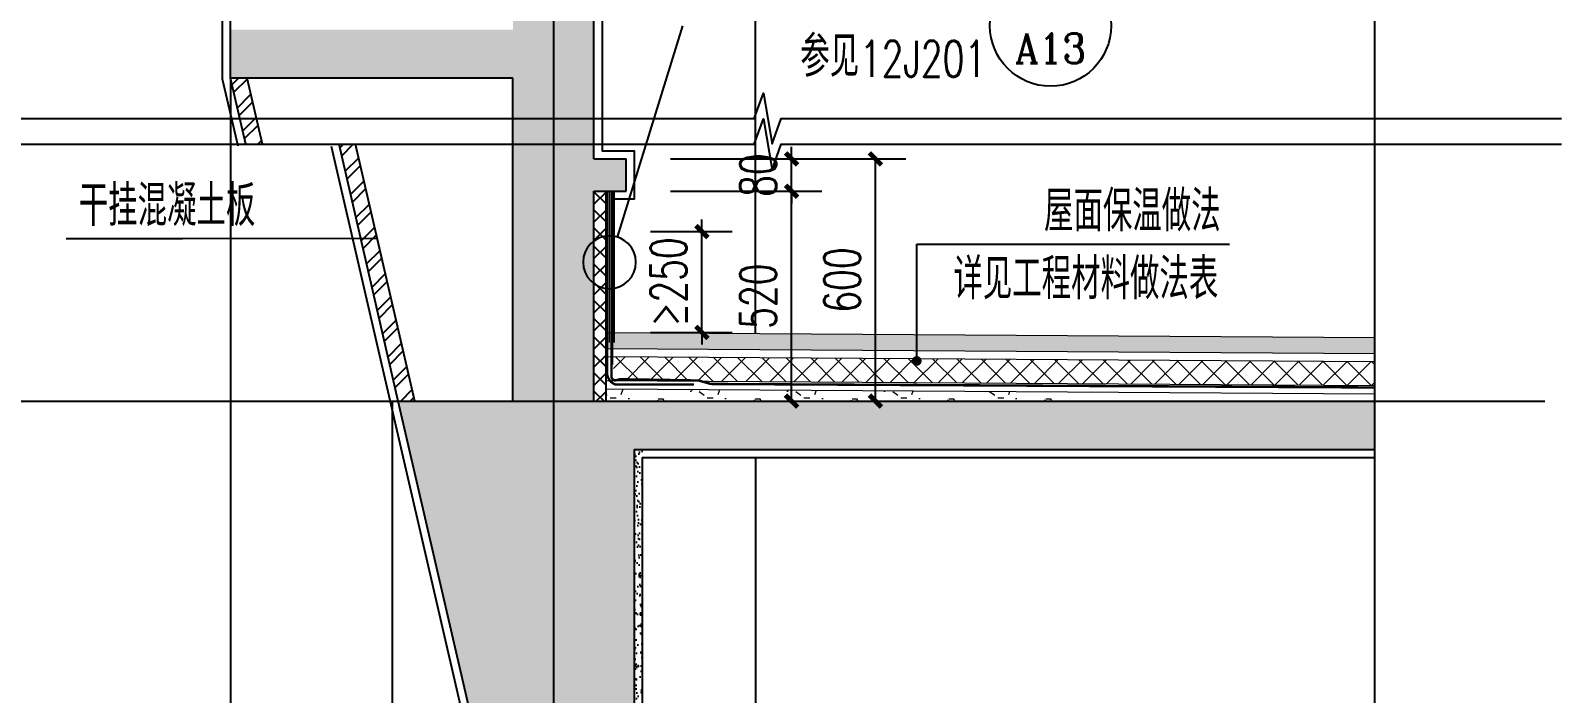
# Model space of a CAD drawing. Extents: x 1738711 to 2346805, y 1189731 to 2516152.
# Drawn here: x 1909653 to 1913445, y 1237670 to 1239312 of the extents above; entities that cross this region are included whole.
import ezdxf
from ezdxf.enums import TextEntityAlignment as Align

# ---------------------------------------------------------------- set-up
doc = ezdxf.new("R2010")
doc.units = 0
doc.header["$LTSCALE"] = 1000
doc.header["$MEASUREMENT"] = 0
doc.linetypes.add('S & C -P1$0$DASHED', pattern=[0.75, 0.5, -0.25])
for name, color, linetype in [('DIM_IDEN', 3, 'Continuous'), ('DIM_LEAD', 3, 'Continuous'), ('DIM_SYMB', 3, 'Continuous'), ('DOTE', 1, 'Continuous'), ('PUB_DIM', 3, 'Continuous'), ('PUB_HATCH', 8, 'Continuous'), ('PUB_TEXT', 7, 'Continuous'), ('WALL', 40, 'Continuous'), ('切线', 35, 'Continuous'), ('看线', 8, 'Continuous')]:
    doc.layers.add(name, color=color, linetype=linetype)
for name, color, linetype, lineweight in [('可见细线', 142, 'Continuous', 9), ('填充', 252, 'Continuous', 5), ('细线', 8, 'Continuous', 5)]:
    doc.layers.add(name, color=color, linetype=linetype, lineweight=lineweight)
doc.styles.add('_TCH_DIM', font='SIMPLEX', dxfattribs={"bigfont": 'GBCBIG'})
doc.styles.add('_TCH_DIM_T3', font='SIMPLEX', dxfattribs={"width": 0.7058823529411765, "bigfont": 'GBCBIG'})
doc.styles.add('_TCH_LABEL', font='COMPLEX', dxfattribs={"bigfont": 'GBCBIG'})
doc.dimstyles.new('_TCH_ARCH&&30', dxfattribs={"dimtxt": 89.25, "dimasz": 30, "dimexe": 75, "dimexo": 90, "dimgap": 37.87500000000001, "dimtad": 1, "dimdec": 0, "dimzin": 0, "dimdsep": 46, "dimtxsty": '_TCH_DIM_T3', "dimblk": 'ARCHTICK', "dimcen": 0.09, "dimclrt": 7, "dimazin": 2, "dimtfac": 1, "dimtdec": 0, "dimtix": 1, "dimtmove": 2, "dimatfit": 3, "dimfxl": 20, "dimtolj": 1, "dimtzin": 0, "dimarcsym": 0})
pattern_1 = [(45, (0, 0), (-35.35533905932737, 35.35533905932738), []), (45, (23.570226, 0), (-35.35533905932737, 35.35533905932738), [])]

# ---------------------------------------------------------------- blocks, each defined once
blk = doc.blocks.new('_ArchTick')
at = {"color": 0, "linetype": 'ByBlock', "const_width": 0.4}
blk.add_lwpolyline([(-0.5, -0.5), (0.5, 0.5)], dxfattribs=at)
blk = doc.blocks.new('*D476')
at = {"layer": 'Defpoints', "color": 0, "transparency": 16777216}
for p in [(1911098.843950817, 1238814.567102489), (1911316.343954541, 1238814.567102489), (1911098.843950817, 1238564.567102489)]:
    blk.add_point(p, dxfattribs=at)
at = {"layer": 'PUB_DIM', "color": 0, "lineweight": -2, "transparency": 16777216}
for p, q in [((1911188.843950817, 1238814.567102489), (1911391.343954541, 1238814.567102489)), ((1911316.343954541, 1238814.567102489), (1911316.343954541, 1238844.567102489)), ((1911316.343954541, 1238564.567102489), (1911316.343954541, 1238814.567102489)), ((1911188.843950817, 1238564.567102489), (1911391.343954541, 1238564.567102489)), ((1911316.343954541, 1238564.567102489), (1911316.343954541, 1238534.567102489))]:
    blk.add_line(p, q, dxfattribs=at)
at = {"layer": 'PUB_DIM', "color": 0, "lineweight": -2, "transparency": 16777216, "xscale": 30, "yscale": 30, "zscale": 30}
for p, rotation in [((1911316.343954541, 1238814.567102489), 270), ((1911316.343954541, 1238564.567102489), 90)]:
    blk.add_blockref('_ArchTick', p, dxfattribs=dict(at, rotation=rotation))
at = {"layer": 'PUB_DIM', "color": 7, "transparency": 16777216, "insert": (1911233.843954541, 1238689.567102489), "char_height": 89.25, "attachment_point": 5, "rotation": 90, "style": '_TCH_DIM_T3'}
blk.add_mtext('\\A1;≥250', dxfattribs=at)
blk = doc.blocks.new('*D477')
at = {"layer": 'Defpoints', "color": 0, "transparency": 16777216}
for p in [(1911420.133828758, 1238994.3869192), (1911746.086242189, 1238994.3869192), (1911420.133828764, 1238394.3869192)]:
    blk.add_point(p, dxfattribs=at)
at = {"layer": 'PUB_DIM', "color": 0, "lineweight": -2, "transparency": 16777216}
for p, q in [((1911510.133828758, 1238994.3869192), (1911821.086242189, 1238994.3869192)), ((1911746.086242189, 1238394.3869192), (1911746.086242189, 1238994.3869192)), ((1911510.133828764, 1238394.3869192), (1911821.086242189, 1238394.3869192))]:
    blk.add_line(p, q, dxfattribs=at)
at = {"layer": 'PUB_DIM', "color": 0, "lineweight": -2, "transparency": 16777216, "xscale": 30, "yscale": 30, "zscale": 30}
for p, rotation in [((1911746.086242189, 1238994.3869192), 90), ((1911746.086242189, 1238394.3869192), 270)]:
    blk.add_blockref('_ArchTick', p, dxfattribs=dict(at, rotation=rotation))
at = {"layer": 'PUB_DIM', "color": 7, "transparency": 16777216, "insert": (1911663.586242189, 1238694.386919201), "char_height": 89.25, "attachment_point": 5, "rotation": 90, "style": '_TCH_DIM_T3'}
blk.add_mtext('\\A1;600', dxfattribs=at)
blk = doc.blocks.new('*D478')
at = {"layer": 'Defpoints', "color": 0, "transparency": 16777216}
for p in [(1911148.843950818, 1238914.386919202), (1911538.319913311, 1238914.386919202), (1911148.843950822, 1238394.386919199)]:
    blk.add_point(p, dxfattribs=at)
at = {"layer": 'PUB_DIM', "color": 0, "lineweight": -2, "transparency": 16777216}
for p, q in [((1911238.843950818, 1238914.386919202), (1911613.319913311, 1238914.386919202)), ((1911538.319913311, 1238394.386919199), (1911538.319913311, 1238914.386919202)), ((1911238.843950822, 1238394.386919199), (1911613.319913311, 1238394.386919199))]:
    blk.add_line(p, q, dxfattribs=at)
at = {"layer": 'PUB_DIM', "color": 0, "lineweight": -2, "transparency": 16777216, "xscale": 30, "yscale": 30, "zscale": 30}
for p, rotation in [((1911538.319913311, 1238914.386919202), 90), ((1911538.319913311, 1238394.386919199), 270)]:
    blk.add_blockref('_ArchTick', p, dxfattribs=dict(at, rotation=rotation))
at = {"layer": 'PUB_DIM', "color": 7, "transparency": 16777216, "insert": (1911455.819913311, 1238654.386919201), "char_height": 89.25, "attachment_point": 5, "rotation": 90, "style": '_TCH_DIM_T3'}
blk.add_mtext('\\A1;520', dxfattribs=at)
blk = doc.blocks.new('*D479')
at = {"layer": 'Defpoints', "color": 0, "transparency": 16777216}
for p in [(1911148.843950817, 1238994.386919199), (1911538.319913309, 1238994.386919199), (1911148.843950818, 1238914.386919202)]:
    blk.add_point(p, dxfattribs=at)
at = {"layer": 'PUB_DIM', "color": 0, "lineweight": -2, "transparency": 16777216}
for p, q in [((1911538.319913309, 1238994.386919199), (1911538.319913309, 1239024.386919199)), ((1911238.843950817, 1238994.386919199), (1911613.319913309, 1238994.386919199)), ((1911538.319913309, 1238914.386919202), (1911538.319913309, 1238994.386919199)), ((1911238.843950818, 1238914.386919202), (1911613.319913309, 1238914.386919202)), ((1911538.319913309, 1238914.386919202), (1911538.319913309, 1238884.386919202))]:
    blk.add_line(p, q, dxfattribs=at)
at = {"layer": 'PUB_DIM', "color": 0, "lineweight": -2, "transparency": 16777216, "xscale": 30, "yscale": 30, "zscale": 30}
for p, rotation in [((1911538.319913309, 1238994.386919199), 270), ((1911538.319913309, 1238914.386919202), 90)]:
    blk.add_blockref('_ArchTick', p, dxfattribs=dict(at, rotation=rotation))
at = {"layer": 'PUB_DIM', "color": 7, "transparency": 16777216, "insert": (1911455.819913309, 1238954.386919201), "char_height": 89.25, "attachment_point": 5, "rotation": 90, "style": '_TCH_DIM_T3'}
blk.add_mtext('\\A1;80', dxfattribs=at)

msp = doc.modelspace()

# ---------------------------------------------------------------- hatches: boundary and pattern name
at = {"layer": 'PUB_HATCH'}
h = msp.add_hatch(dxfattribs=at)
h.set_pattern_fill('钢筋混凝土', color=256, scale=20, style=0)
h.set_pattern_definition([(45, (1910944.143283041, 1239523.122710589), (-35.35533905932737, 35.35533905932738), []), (49.99999999999999, (1910944.143283041, 1239523.122710589), (143.4520365201507, -12.55042699651902), [15, -165]), (355, (1910944.143283041, 1239523.122710589), (-27.7502667226, 150.4384267400024), [12, -132]), (100.4514, (1910956.097619041, 1239522.076842589), (115.7018763428043, 137.8879084121907), [12.748038, -140.2284224]), (46.18420000000002, (1910944.143283041, 1239563.122710589), (213.4482097251289, -33.10380286580362), [22.49999999999999, -247.4999999999999]), (96.6356, (1910961.930632041, 1239560.364049189), (186.9325411097407, 194.8235741800883), [19.1220576, -210.3426]), (351.1842, (1910944.143283041, 1239563.122710589), (186.9323890267254, 194.8237201850649), [18, -198]), (21, (1910964.143283041, 1239553.122710589), (119.3814104236923, -80.52377813306776), [15, -165]), (326.0000000000001, (1910964.143283041, 1239553.122710589), (48.66306638431634, 145.0300090093706), [12, -132]), (71.4514, (1910974.091729641, 1239546.412389389), (168.044525716298, 64.50609934199048), [12.748038, -140.2284224]), (37.50000000000001, (1910944.143283041, 1239523.122710589), (2.431971063458134, 66.5787707662623), [0, -130.4, 0, -134, 0, -132.5]), (7.499999999999999, (1910944.143283041, 1239523.122710589), (52.61390748842972, 78.88234237647205), [0, -76.39999999999999, 0, -127.4, 0, -50.5]), (327.5, (1910899.543283041, 1239523.122710589), (106.7644872344818, -4.510974346875951), [0, -50, 0, -156, 0, -207]), (317.5, (1910879.543283041, 1239523.122710589), (116.6372338684772, 20.02099646646354), [0, -65, 0, -103.6, 0, -147])])
h.paths.add_polyline_path([(1911048.843950803, 1240394.386919201), (1910148.843949565, 1240394.386919202), (1910148.843949565, 1240274.386919202), (1910848.037515758, 1240274.386919201), (1910848.037515762, 1239314.386919201), (1910148.843949565, 1239314.386919201), (1910148.843949565, 1239194.386919201), (1910848.037515763, 1239194.386919201), (1910848.037515771, 1238394.386919201), (1911048.843950817, 1238394.386919201), (1911048.843950815, 1238914.386919202), (1911128.843950815, 1238914.386919202), (1911128.843950815, 1238994.386919202), (1911048.843950815, 1238994.386919202)])
h.paths.add_polyline_path([(1912983.279930173, 1238394.386919202), (1910564.228565817, 1238394.386919201), (1910748.843950817, 1237594.386919201), (1911148.843950817, 1237594.386919201), (1911148.843950817, 1238274.386919201), (1912983.279930173, 1238274.386919201)])
h = msp.add_hatch(dxfattribs=at)
h.set_pattern_fill('金属', color=256, scale=20, style=0)
h.set_pattern_definition(pattern_1)
h.paths.add_polyline_path([(1910189.895223611, 1239194.386919203), (1910227.65421832, 1239030.764609138), (1910186.602944273, 1239030.764609138), (1910148.843949564, 1239194.386919203)])
h = msp.add_hatch(dxfattribs=at)
h.set_pattern_fill('金属', color=256, scale=20, style=0)
h.set_pattern_definition(pattern_1)
h.paths.add_polyline_path([(1910564.228565817, 1238394.386919203), (1910417.372175524, 1239030.764609138), (1910458.423449572, 1239030.764609138), (1910605.279839865, 1238394.386919201)])
h = msp.add_hatch(dxfattribs=at)
h.set_pattern_fill('ANSI37', color=256, scale=20, style=0)
h.set_pattern_definition([(45.00000000000001, (1911153.989674235, 1239661.139493213), (-22.45064030267288, 22.45064030267288), []), (135, (1911153.989674235, 1239661.139493213), (-22.45064030267288, -22.45064030267288), [])])
h.paths.add_polyline_path([(1911048.843950817, 1238394.386919202), (1911078.843950818, 1238394.386919202), (1911078.843950816, 1238914.386919202), (1911048.843950817, 1238914.386919202)])
h = msp.add_hatch(dxfattribs=at)
h.set_pattern_fill('碎沙', color=256, scale=10, style=0)
h.set_pattern_definition([(37.50000000000001, (8003.246889388189, 1900), (-0.8000156479920251, 24.47066186646712), [0, -19.304, 0, -21.59, 0, -20.6375]), (7.499999999999999, (8003.246889388189, 1900), (22.47616415690013, 35.84125502841771), [0, -10.414, 0, -17.399, 0, -6.6675]), (327.5, (7987.625889388189, 1900), (39.5496185120729, 0.071859233927285), [0, -6.35, 0, -22.86, 0, -29.845]), (317.5, (7987.625889388189, 1900), (38.17782262361487, 11.14646616286081), [0, -3.175, 0, -14.986, 0, -17.145])])
h.paths.add_polyline_path([(1910996.843950818, 1237574.386919202), (1911168.843950818, 1237574.386919202), (1911168.843950818, 1238274.386919202), (1911148.843950817, 1238274.386919201), (1911148.843950817, 1237594.386919201), (1910996.843950817, 1237594.386919201)])
at = {"layer": '填充'}
h = msp.add_hatch(dxfattribs=at)
h.set_pattern_fill('混凝土', color=256, scale=10, style=0)
h.set_pattern_definition([(49.99999999999999, (-6423058.619160038, 4416012.786353844), (71.72601826007535, -6.275213498259511), [7.5, -82.5]), (355, (-6423058.619160038, 4416012.786353844), (-13.8751333613, 75.21921337000119), [6, -66]), (100.4514, (-6423052.641992037, 4416012.263419845), (57.85093817140216, 68.94395420609536), [6.374018999999985, -70.11421119999974]), (46.18420000000005, (-6423058.619160038, 4416032.786353844), (106.7241048625644, -16.55190143290181), [11.24999999999993, -123.7499999999994]), (96.6356, (-6423049.725485538, 4416031.407023144), (93.46627055487033, 97.41178709004417), [9.561028799999999, -105.1713]), (351.1842, (-6423058.619160038, 4416032.786353844), (93.46619451336272, 97.41186009253246), [8.999999999999968, -98.99999999999974]), (21, (-6423048.619160038, 4416027.786353844), (59.69070521184616, -40.26188906653388), [7.5, -82.5]), (326.0000000000001, (-6423048.619160038, 4416027.786353844), (24.33153319215817, 72.5150045046853), [6, -66]), (71.45140000000006, (-6423043.644936738, 4416024.431193245), (84.02226285814899, 32.25304967099524), [6.374018999999952, -70.11421119999922]), (37.50000000000001, (-6423058.619160038, 4416012.786353844), (1.215985531729067, 33.28938538313115), [0, -65.19999999999999, 0, -67, 0, -66.25]), (7.499999999999999, (-6423058.619160038, 4416012.786353844), (26.30695374421486, 39.44117118823603), [0, -38.2, 0, -63.7, 0, -25.25]), (327.5, (-6423080.919160039, 4416012.786353844), (53.3822436172409, -2.255487173437976), [0, -24.99999999999994, 0, -77.99999999999974, 0, -103.4999999999997]), (317.5, (-6423090.919160039, 4416012.786353844), (58.31861693423862, 10.01049823323177), [0, -32.5, 0, -51.8, 0, -73.5])])
h.paths.add_polyline_path([(1912983.279930173, 1238512.254258356), (1912983.279930173, 1238552.266597846), (1911079.164142873, 1238564.684021655), (1911079.154528283, 1238524.68315739)])
h = msp.add_hatch(dxfattribs=at)
h.set_pattern_fill('多孔材料', color=256, scale=15, style=0)
h.set_pattern_definition([(135, (2950195.520995802, 872972.2708012816), (30.00003049667199, 30.000030496672), []), (45.00000000000001, (2950195.520995802, 872972.2708012816), (30.000030496672, -30.00003049667199), [])])
h.paths.add_polyline_path([(1911057.432916433, 1238445.335978012), (1911057.432916433, 1238465.324624665), (1911047.172080694, 1238465.391598029), (1911047.041586727, 1238445.383819687)])
h.paths.add_polyline_path([(1912983.279930173, 1238432.75190402), (1912983.279930173, 1238492.254034141), (1911096.02188205, 1238504.572330955), (1911098.843950817, 1238445.051780947)])
h = msp.add_hatch(dxfattribs=at)
h.set_pattern_fill('加气混凝土', color=256, scale=20, style=0)
h.set_pattern_definition([(7.016709298534877e-15, (-80888.3765459801, 2057244.639543236), (120, 240), [0, -240]), (7.016709298534877e-15, (-81028.77654598048, 2057212.239543236), (120, 240), [0, -240]), (7.016709298534877e-15, (-80950.77654598048, 2057209.839543236), (120, 240), [0, -240]), (7.016709298534877e-15, (-80865.57654597936, 2057280.639543236), (120, 240), [0, -240]), (7.016709298534877e-15, (-80965.17654598085, 2057197.839543236), (120, 240), [0, -240]), (7.016709298534877e-15, (-80841.57654597936, 2057431.839543236), (120, 240), [0, -240]), (7.016709298534877e-15, (-80914.77654598048, 2057412.639543236), (120, 240), [0, -240]), (7.016709298534877e-15, (-80876.3765459801, 2057382.639543236), (120, 240), [0, -240]), (7.016709298534877e-15, (-81071.97654597973, 2057377.839543236), (120, 240), [0, -240]), (7.016709298534877e-15, (-80954.3765459801, 2057367.039543236), (120, 240), [0, -240]), (7.016709298534877e-15, (-80999.97654597973, 2057305.839543236), (120, 240), [0, -240]), (7.016709298534877e-15, (-80997.57654597936, 2057215.839543236), (120, 240), [0, -240]), (7.016709298534877e-15, (-80907.57654597936, 2057206.239543236), (120, 240), [0, -240]), (7.016709298534877e-15, (-80841.57654597936, 2057311.839543236), (120, 240), [0, -240]), (7.016709298534877e-15, (-81065.97654597973, 2057274.639543236), (120, 240), [0, -240]), (7.016709298534877e-15, (-81045.57654597936, 2057315.439543236), (120, 240), [0, -240]), (7.016709298534877e-15, (-80951.97654597973, 2057298.639543236), (120, 240), [0, -240]), (7.016709298534877e-15, (-80985.57654597936, 2057263.839543236), (120, 240), [0, -240]), (7.016709298534877e-15, (-81004.77654598048, 2057343.039543236), (120, 240), [0, -240]), (7.016709298534877e-15, (-80974.77654598048, 2057433.039543236), (120, 240), [0, -240]), (7.016709298534877e-15, (-81056.3765459801, 2057224.239543236), (120, 240), [0, -240]), (7.016709298534877e-15, (-80924.3765459801, 2057383.839543236), (120, 240), [0, -240]), (7.016709298534877e-15, (-81035.97654597973, 2057387.439543236), (120, 240), [0, -240]), (7.016709298534877e-15, (-81055.17654598085, 2057418.639543236), (120, 240), [0, -240]), (130.601294, (-80856.31940277992, 2057356.696685636), (-599.9999933723939, 720.0000031479067), [10.5366216, -4414.844400000001]), (18.43494880000001, (-80873.46225958085, 2057361.268114436), (599.9999977872279, 239.9999982292889), [10.842096, -1507.05116]), (90, (-80873.46225958085, 2057350.982400836), (120, 240), [10.2857136, -469.71426]), (161.565051, (-80863.17654598085, 2057347.553828036), (-600.0000030210431, 239.9999821089645), [10.842096, -1507.05116]), (53.1301023, (-80863.17654598085, 2057347.553828036), (120.000000226848, 239.9999998865759), [11.428572, -1188.5714]), (135, (-80854.03368838085, 2057225.268135236), (-120.0000145064572, 239.9999837580805), [9.697464, -669.12504]), (45.00000000000001, (-80867.74797478085, 2057225.268135236), (119.9999992329508, 239.999999031587), [9.697464, -669.12504]), (135, (-80860.89083157992, 2057218.410975236), (-120.0000145064572, 239.9999837580805), [9.697464, -669.12504]), (45.00000000000001, (-80860.89083157992, 2057218.410975236), (119.9999992329508, 239.999999031587), [9.697464, -669.12504]), (116.565051, (-80969.46224998077, 2057386.410972836), (-2.087719469301419e-05, 479.9999869414082), [12.77753039999996, -255.5505999999994]), (180, (-80975.17652998073, 2057397.839542436), (-120, 240), [13.7142864, -226.2857]), (63.43494880000004, (-80994.60510598077, 2057386.410972836), (1.086458141230651e-06, 479.9999976745345), [12.77753039999997, -255.5505999999995]), (116.565051, (-80988.89082598081, 2057374.982400836), (-2.087719469301419e-05, 479.9999869414082), [12.77753039999996, -255.5505999999994]), (7.016709298534877e-15, (-80988.89082598081, 2057374.982400836), (120, 240), [13.7142864, -226.2857]), (63.43494880000004, (-80975.17652998073, 2057374.982400836), (1.086458141230651e-06, 479.9999976745345), [12.77753039999997, -255.5505999999995]), (107.102728, (-80879.17654677993, 2057305.268127236), (-359.9999862369818, 1200.000001936058), [15.54453839999998, -6513.160999999988]), (143.972626, (-80883.74797557993, 2057320.125257636), (-2279.999971095236, 1679.999998098534), [15.5445384, -3248.808]), (180, (-80896.31940358086, 2057329.268115236), (-120, 240), [14.8571424, -225.14284]), (36.02737329999999, (-80923.74797397992, 2057320.125257636), (2279.999983150636, 1679.999981888878), [15.54453839999996, -3248.80799999999]), (71.5650511, (-80928.31940277992, 2057306.410983236), (360.0000018481314, 1199.999997933916), [14.45612639999998, -1503.437119999997]), (107.102728, (-80923.74797397992, 2057291.553831236), (-359.9999862369818, 1200.000001936058), [15.54453839999998, -6513.160999999988]), (143.972626, (-80911.17654598085, 2057282.410983236), (-2279.999971095236, 1679.999998098534), [15.5445384, -3248.808]), (7.016709298534877e-15, (-80911.17654598085, 2057282.410983236), (120, 240), [14.8571424, -225.14284]), (36.02737329999999, (-80896.31940358086, 2057282.410983236), (2279.999983150636, 1679.999981888878), [15.54453839999996, -3248.80799999999]), (71.5650511, (-80883.74797557993, 2057291.553831236), (360.0000018481314, 1199.999997933916), [14.45612639999998, -1503.437119999997]), (150.255118, (-80876.89083238086, 2057417.268113636), (-360.0000008520545, 239.9999970260078), [9.214008, -1925.72784]), (90, (-80884.89083157992, 2057412.696687236), (120, 240), [9.1428576, -470.8571]), (29.74488130000002, (-80884.89083157992, 2057412.696687236), (360.0000002120073, 239.9999988791285), [9.214008, -1925.72784]), (116.565051, (-80932.89083157992, 2057246.982399236), (-2.087719469301419e-05, 479.9999869414082), [12.77753039999996, -255.5505999999994]), (168.690067, (-80938.60511637991, 2057258.410983236), (-1080.00000080124, 239.9999939776436), [11.6549016, -2435.8742]), (41.18592510000001, (-80959.17654598085, 2057252.696703236), (2999.999981823463, 2639.999976915367), [12.1487376, -5090.3208]), (90, (-80959.17654598085, 2057241.268119236), (120, 240), [11.428572, -468.5714]), (138.814074, (-80950.03368838085, 2057233.268127236), (-2999.999946676086, 2640.00001681452), [12.1487376, -5090.3208]), (16.6992442, (-80950.03368838085, 2057233.268127236), (3959.999970206556, 1199.999987431226), [11.93177999999995, -4999.414999999973]), (60.9453959, (-80938.60511637991, 2057236.696695236), (119.9999996815502, 239.9999978770819), [11.76643439999998, -4930.135799999988]), (109.983106, (-81033.46225798083, 2057347.553828036), (-600.0000022599722, 1679.999995554008), [13.37680079999996, -5604.878999999979]), (155.556045, (-81038.0336819808, 2057360.125258436), (-1560.000005946423, 719.9999850411862), [13.8091944, -5786.052599999999]), (24.44395470000001, (-81063.17653798079, 2057360.125258436), (1560.000000778191, 719.9999965369605), [13.8091944, -5786.052599999999]), (70.01689340000004, (-81067.74796198076, 2057347.553828036), (600.0000018088572, 1679.99999583229), [13.37680079999998, -5604.87899999999]), (109.983106, (-81063.17653798079, 2057334.982400036), (-600.0000022599722, 1679.999995554008), [13.37680079999996, -5604.878999999979]), (160.016893, (-81050.6050979807, 2057330.410971236), (-600.0000003526518, 239.9999890666697), [13.37680079999998, -2795.750999999995]), (19.98310650000002, (-81050.6050979807, 2057330.410971236), (599.9999967057635, 239.9999996192112), [13.37680079999998, -2795.750999999994]), (70.01689340000004, (-81038.0336819808, 2057334.982400036), (600.0000018088572, 1679.99999583229), [13.37680079999998, -5604.87899999999]), (122.005383, (-80944.31940358086, 2057325.839542436), (-120.000016104588, 239.9999877483145), [10.7816928, -2253.3736]), (18.43494880000001, (-80960.31940198084, 2057331.553829636), (599.9999977872279, 239.9999982292889), [10.842096, -1507.05116]), (90, (-80960.31940198084, 2057321.268113636), (120, 240), [10.2857136, -469.71426]), (161.565051, (-80950.03368838085, 2057317.839543236), (-600.0000030210431, 239.9999821089645), [10.842096, -1507.05116]), (54.46232220000002, (-80950.03368838085, 2057317.839543236), (839.9999987829037, 1199.999998202426), [9.831228000000001, -4119.2846]), (116.565051, (-81014.0336819808, 2057267.553831236), (-2.087719469301419e-05, 479.9999869414082), [12.77753039999996, -255.5505999999994]), (180, (-81019.74796198076, 2057278.982415236), (-120, 240), [12.571428, -227.42856]), (59.03624340000001, (-81039.17653798079, 2057267.553831236), (120.0000003906126, 239.999998835111), [13.32789119999996, -2785.528799999989]), (120.963756, (-81032.31940198084, 2057256.125271236), (-120.0000163991858, 239.9999889786399), [13.3278912, -2785.5288]), (7.016709298534877e-15, (-81032.31940198084, 2057256.125271236), (120, 240), [12.571428, -227.42856]), (63.43494880000004, (-81019.74796198076, 2057256.125271236), (1.086458141230651e-06, 479.9999976745345), [12.77753039999997, -255.5505999999995])])
h.paths.add_polyline_path([(1912229.629549337, 1238394.386919204), (1912229.629549337, 1238417.670619337), (1911078.843950817, 1238425.181896656), (1911078.843950818, 1238394.386919204)])

# ---------------------------------------------------------------- linework, layer by layer
at = {"layer": 'DIM_IDEN'}
msp.add_line((1911106.847602738, 1238800.983698533), (1911269.27416249, 1239324.47697725), dxfattribs=at)
msp.add_lwpolyline([(1911152.948293696, 1238738.41106383, 1), (1911021.917539169, 1238738.41106383, 1)], format="xyb", close=True, dxfattribs=at)
msp.add_circle((1912179.883466753, 1239324.47697725), 150, dxfattribs=at)
at = {"layer": 'DIM_LEAD'}
for p, q in [((1910029.335652586, 1238796.784305339), (1909741.101313561, 1238796.784305339)), ((1910511.039551234, 1238797.094127458), (1910029.335652586, 1238796.784305339)), ((1911848.511005783, 1238493.976337529), (1911848.511005783, 1238783.358593297)), ((1911848.511005783, 1238783.358593297), (1912623.07859069, 1238783.358593297))]:
    msp.add_line(p, q, dxfattribs=at)
at = {"layer": 'DIM_LEAD', "const_width": 12}
msp.add_lwpolyline([(1911848.511005783, 1238487.976337529, 1), (1911848.511005783, 1238499.976337529, 1)], format="xyb", close=True, dxfattribs=at)
at = {"layer": 'DIM_SYMB'}
for points in [[(1912983.279930173, 1221004.491384034), (1912983.279930173, 1230807.875501727), (1912920.279930173, 1230830.805626486), (1913046.279930173, 1230853.022826055), (1912983.279930173, 1230875.375501727), (1912983.279930173, 1240678.75961942)], [(1909513.157975196, 1239094.681204681), (1911445.509672111, 1239094.681204681), (1911468.43979687, 1239157.681204681), (1911490.656996439, 1239031.681204681), (1911513.009672111, 1239094.681204681), (1913445.361369025, 1239094.681204681)], [(1909513.157975196, 1239030.764609138), (1911445.509672111, 1239030.764609138), (1911468.43979687, 1239093.764609138), (1911490.656996439, 1238967.764609138), (1911513.009672111, 1239030.764609138), (1913445.361369025, 1239030.764609138)]]:
    msp.add_lwpolyline(points, dxfattribs=at)
at = {"layer": 'DOTE'}
for p, q in [((1910948.843950817, 1240716.693157102), (1910948.843950817, 1221032.277691007)), ((1907409.705261553, 1238394.386919201), (1913404.181551086, 1238394.386919201))]:
    msp.add_line(p, q, dxfattribs=at)
at = {"layer": 'WALL'}
for p, q in [((1910148.843949565, 1239194.386919201), (1910148.843949565, 1240394.386919202)), ((1911048.843950815, 1238994.386919202), (1911048.843950803, 1240394.386919201)), ((1910848.037515762, 1239194.386919201), (1910148.843949564, 1239194.386919201)), ((1910186.602944273, 1239030.764609138), (1910148.843949564, 1239194.386919203)), ((1910227.65421832, 1239030.764609138), (1910189.895223611, 1239194.386919203)), ((1910848.037515771, 1238394.386919202), (1910848.037515763, 1239194.386919201)), ((1911048.843950814, 1238994.386919202), (1911048.843950809, 1239194.386919201)), ((1910564.228565817, 1238394.386919203), (1910417.372175524, 1239030.764609138)), ((1910605.279839864, 1238394.386919203), (1910458.423449572, 1239030.764609138)), ((1911048.843950815, 1238994.386919202), (1911128.843950815, 1238994.386919202)), ((1911128.843950815, 1238914.386919202), (1911128.843950815, 1238994.386919202)), ((1911048.843950817, 1238394.386919202), (1911048.843950815, 1238914.386919202)), ((1911048.843950817, 1238914.386919202), (1911128.843950815, 1238914.386919202)), ((1910564.228565817, 1238394.386919202), (1910848.037515771, 1238394.386919202)), ((1910748.843950817, 1237594.386919201), (1910564.228565816, 1238394.386919202)), ((1911048.843950817, 1238394.386919202), (1912983.279930173, 1238394.386919202)), ((1911148.843950817, 1238274.386919202), (1912983.279930173, 1238274.386919201)), ((1911148.843950817, 1238274.386919201), (1911148.843950817, 1237594.386919201))]:
    msp.add_line(p, q, dxfattribs=at)
at = {"layer": '切线'}
for p, q in [((1911078.843950817, 1238394.386919202), (1911078.843950816, 1238914.386919202)), ((1911098.843950817, 1238539.567102489), (1911098.843950818, 1238914.386919202))]:
    msp.add_line(p, q, dxfattribs=at)
for points in [[(1910167.115120361, 1239026.267418995), (1910128.843949565, 1239192.109158767), (1910128.843949565, 1240414.386919201), (1911068.843950803, 1240414.386919209), (1911068.843950803, 1239014.386919202), (1911148.843950815, 1239014.386919203), (1911148.843950814, 1238894.386919202), (1911098.843950818, 1238894.386919202)], [(1910397.884351613, 1239026.267418995), (1910732.933698418, 1237574.386919201), (1910900.843950817, 1237574.386919201)], [(1910998.440733296, 1237574.386919201), (1911168.843950818, 1237574.386919201), (1911168.843950818, 1238254.386919202), (1912983.279930173, 1238254.386919201)]]:
    msp.add_lwpolyline(points, dxfattribs=at)
at = {"layer": '可见细线', "color": 6, "linetype": 'S & C -P1$0$DASHED', "ltscale": 3, "const_width": 6}
for points in [[(1911081.638557701, 1238914.386919202), (1911081.525781836, 1238463.516766416, 0.3152730050930174), (1911102.956818271, 1238435.323080366), (1911297.041586727, 1238435.35526169)], [(1911092.401501236, 1238914.386919202), (1911092.355243653, 1238453.565600687, 0.5992081866190718), (1911108.935344361, 1238448.704077382), (1911308.454817589, 1238445.457166646), (1911338.080891915, 1238436.925833375), (1912983.279930173, 1238428.217799383)]]:
    msp.add_lwpolyline(points, format="xyb", dxfattribs=at)
at = {"layer": '看线'}
for p, q in [((1911448.843950816, 1238562.282505573), (1911448.843950816, 1240394.386919201)), ((1910148.843949565, 1239194.386919203), (1910148.843949565, 1227694.386919201)), ((1910548.843987165, 1238394.386919202), (1910548.843987165, 1235494.386919201)), ((1911448.843950816, 1238254.386919202), (1911448.843950816, 1235494.386919201))]:
    msp.add_line(p, q, dxfattribs=at)
at = {"layer": '细线'}
for p, q in [((1911087.432916433, 1238539.6415871), (1911087.432916433, 1238914.386919202)), ((1911096.02188205, 1238485.118002274), (1911096.021882049, 1238914.386919202)), ((1911079.164142873, 1238564.695560856), (1912983.279930173, 1238552.266597846)), ((1911079.154528283, 1238524.68315739), (1912983.279930173, 1238512.254258356)), ((1911079.366092762, 1238504.681044735), (1912983.279930173, 1238492.254034141)), ((1911078.843950817, 1238445.18232268), (1912983.279930173, 1238432.75190402)), ((1911078.843950817, 1238425.181896656), (1912983.279930173, 1238412.751477996))]:
    msp.add_line(p, q, dxfattribs=at)

# ---------------------------------------------------------------- texts
at = {"layer": 'PUB_TEXT', "color": 7, "style": '_TCH_DIM'}
for s, p in [('参见', (1911559.936658242, 1239198.030168739)), ('干挂混凝土板', (1909772.601313561, 1238828.284305339)), ('屋面保温做法', (1912163.759441754, 1238814.858593297)), ('详见工程材料做法表', (1911939.238165158, 1238646.858593297))]:
    msp.add_text(s, height=101.2765957446808, dxfattribs=at).set_placement(p)
at = {"layer": 'PUB_TEXT', "color": 7, "style": '_TCH_LABEL'}
msp.add_text('A13', height=74.0341176027415, dxfattribs=at).set_placement((1912091.747612464, 1239231.506209159), (1912268.019321042, 1239231.506209159), align=Align.FIT)
at = {"layer": 'PUB_TEXT', "color": 7, "style": '_TCH_DIM', "width": 0.7058823529411765}
msp.add_text('12J201', height=89.25, dxfattribs=at).set_placement((1911707.383466753, 1239198.030168739))

# ---------------------------------------------------------------- dimensions: what is measured, and where the dimension line sits
at = {"layer": 'PUB_DIM'}
for p1, p2, distance, picture, middle in [((1911148.843950818, 1238914.386919202), (1911148.843950817, 1238994.386919199), -389.4759624921717, '*D479', (1911455.819913309, 1238954.386919201)), ((1911420.133828764, 1238394.3869192), (1911420.133828758, 1238994.3869192), -325.9524134309031, '*D477', (1911663.586242189, 1238694.386919201)), ((1911148.843950822, 1238394.386919199), (1911148.843950818, 1238914.386919202), -389.47596249287017, '*D478', (1911455.819913311, 1238654.386919201))]:
    dim = msp.add_aligned_dim(p1=p1, p2=p2, distance=distance, dimstyle='_TCH_ARCH&&30', dxfattribs=at)
    dim.commit()
    dim.dimension.update_dxf_attribs({"geometry": picture, "text_midpoint": middle})
dim = msp.add_aligned_dim(p1=(1911098.843950817, 1238564.567102489), p2=(1911098.843950817, 1238814.567102489), distance=-217.50000372412615, text='≥250', dimstyle='_TCH_ARCH&&30', dxfattribs=at)
dim.commit()
dim.dimension.update_dxf_attribs({"geometry": '*D476', "text_midpoint": (1911233.843954541, 1238689.567102489)})

doc.saveas('drawing.dxf')
